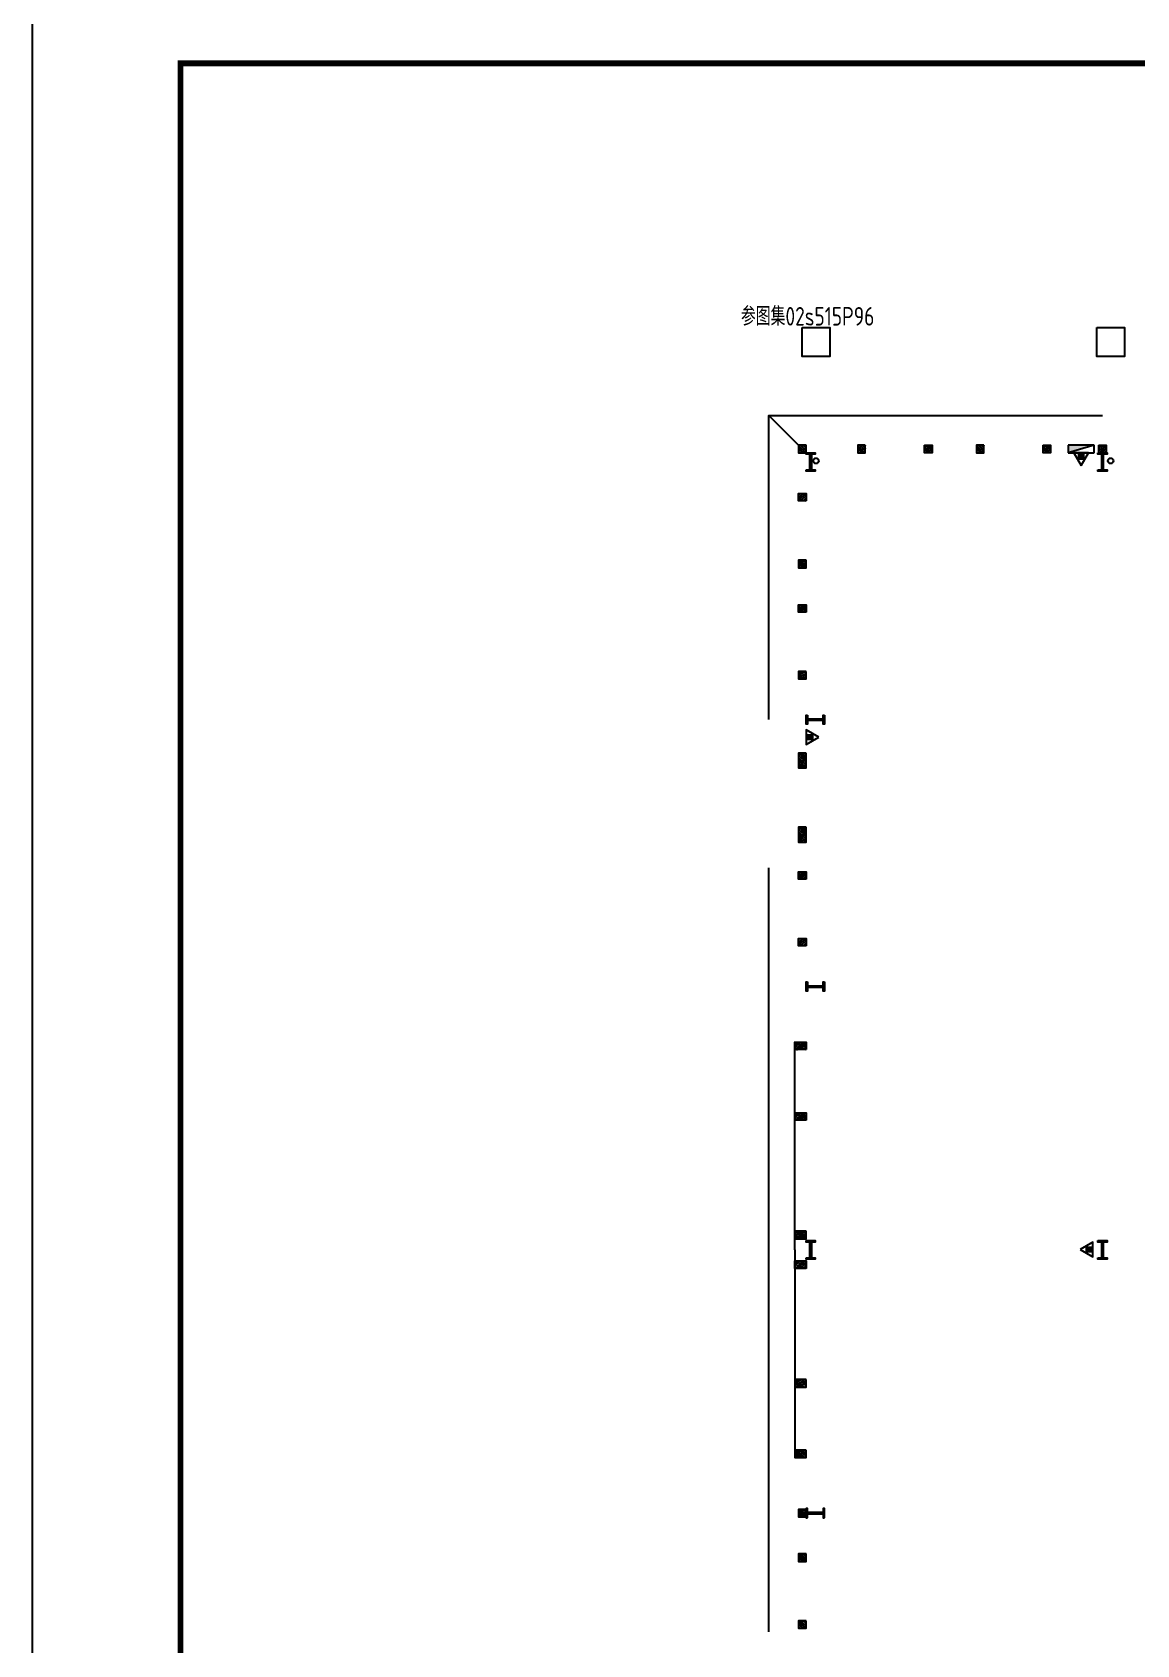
# Model space of a CAD drawing. Extents: x 1169373 to 1354985, y 649019 to 904199.
# Drawn here: x 1236105 to 1265902, y 739169 to 782659 of the extents above; entities that cross this region are included whole.
import ezdxf

# ---------------------------------------------------------------- set-up
doc = ezdxf.new("R2010")
doc.units = 0
doc.header["$LTSCALE"] = 1000
doc.header["$MEASUREMENT"] = 0
for name, color, linetype in [('EQUIP_消火栓', 7, 'Continuous'), ('EQUIP_消防', 7, 'Continuous'), ('GZ', 30, 'Continuous'), ('PUB_TITLE', 4, 'Continuous'), ('VPIPE-消防', 1, 'TG_XH'), ('刚柱', 2, 'Continuous'), ('卫浴', 7, 'Continuous'), ('散水', 32, 'Continuous')]:
    doc.layers.add(name, color=color, linetype=linetype)
doc.styles.add('_HZTXT', font='tssdeng.shx', dxfattribs={"width": 0.7, "bigfont": 'HZTXT.shx'})
doc.styles.add('TG_LINETYPE', font='SIMPLEX', dxfattribs={"width": 0.8, "height": 3, "bigfont": 'HZTXT'})
doc.linetypes.add('TG_XH', pattern='A,2,-0.6,["XH",TG_LINETYPE,S=0.1,R=0,X=-0.52,Y=-0.15],0', length=2.6)

# ---------------------------------------------------------------- blocks, each defined once
blk = doc.blocks.new('sdhfxdhnfdhx')
h = blk.add_hatch(color=256)
h.paths.add_polyline_path([(3050366, 936899), (3050616, 936899), (3050616, 936859), (3050366, 936859)])
h.paths.add_polyline_path([(3050511, 937319), (3050511, 936899), (3050471, 936899), (3050471, 937319)])
h.paths.add_polyline_path([(3050366, 937359), (3050616, 937359), (3050616, 937319), (3050366, 937319)])
for points in [[(3050366, 937359), (3050616, 937359), (3050616, 937319), (3050366, 937319)], [(3050511, 937319), (3050511, 936899), (3050471, 936899), (3050471, 937319)], [(3050366, 936899), (3050616, 936899), (3050616, 936859), (3050366, 936859)]]:
    blk.add_lwpolyline(points, close=True)
blk = doc.blocks.new('$ATTACHMENT$00000214')
h = blk.add_hatch()
h.set_pattern_fill('ANSI31', color=256, scale=200, style=0)
h.set_pattern_definition([(45, (-38543.802, -6842.639), (-17.67767, 17.67767), [])])
h.paths.add_polyline_path([(-65, 2), (65, 2), (65, -128), (-65, -128)])
for points in [[(0, 172), (-198, -172), (198, -172)], [(-65, 2), (65, 2), (65, -128), (-65, -128)]]:
    blk.add_lwpolyline(points, close=True)
blk = doc.blocks.new('$TwtSys$00000434')
for p, q in [((-0.5, 0.5), (-0.5, -0.5)), ((-0.5, -0.5), (0.5, 0.5)), ((0.5, 0.5), (-0.5, 0.5)), ((0.5, -0.5), (0.5, 0.5)), ((-0.5, -0.5), (0.5, -0.5))]:
    blk.add_line(p, q)
blk.add_solid([(0.5, -0.5), (0.5, 0.5), (-0.5, -0.5)])
blk = doc.blocks.new('xhs')
at = {"layer": 'EQUIP_消火栓', "xscale": 700.0000000000026, "yscale": 200, "zscale": 700, "rotation": 359.9999949910357}
blk.add_blockref('$TwtSys$00000434', (4416311, -1410339), dxfattribs=at)
at = {"layer": 'EQUIP_消防'}
blk.add_blockref('$ATTACHMENT$00000214', (4416311, -1410067), dxfattribs=at)

msp = doc.modelspace()

# ---------------------------------------------------------------- hatches: boundary and pattern name
at = {"layer": 'GZ'}
h = msp.add_hatch(dxfattribs=at)
h.set_pattern_fill('钢筋混凝土', color=253, scale=20, style=0)
h.set_pattern_definition([(135, (1310363.753, 695713.577), (35.35534, 35.35534), []), (130, (1310363.75, 695713.58), (-143.45204, -12.55043), [15, -165]), (185, (1310363.75, 695713.58), (27.75027, 150.43843), [12, -132]), (79.5486, (1310351.8, 695712.53), (-115.70188, 137.8879), [12.74804, -140.22842]), (133.8158, (1310363.75, 695753.58), (-213.4482, -33.1038), [22.5, -247.5]), (83.3644, (1310345.97, 695750.82), (-186.93254, 194.82357), [19.12206, -210.3426]), (188.8158, (1310363.75, 695753.58), (-186.9324, 194.8237), [18, -198]), (159, (1310343.75, 695743.58), (-119.38141, -80.52378), [15, -165]), (214, (1310343.75, 695743.58), (-48.66307, 145.03), [12, -132]), (108.5486, (1310333.8, 695736.87), (-168.04453, 64.5061), [12.74804, -140.22842]), (142.5, (1310363.753, 695713.577), (-2.43197, 66.57877), [0, -130.4, 0, -134, 0, -132.5]), (172.5, (1310363.75, 695713.58), (-52.61391, 78.88234), [0, -76.4, 0, -127.4, 0, -50.5]), (212.5, (1310408.353, 695713.58), (-106.764487, -4.510974), [0, -50, 0, -156, 0, -207]), (222.5, (1310428.35, 695713.58), (-116.63723, 20.021), [0, -65, 0, -103.6, 0, -147])])
h.paths.add_polyline_path([(1256979, 771519), (1256779, 771519), (1256779, 771319), (1256979, 771319)])
h = msp.add_hatch(dxfattribs=at)
h.set_pattern_fill('钢筋混凝土', color=253, scale=20, style=0)
h.set_pattern_definition([(135, (1311963.505, 695713.577), (35.35534, 35.35534), []), (130, (1311963.5, 695713.58), (-143.45204, -12.55043), [15, -165]), (185, (1311963.5, 695713.58), (27.75027, 150.43843), [12, -132]), (79.5486, (1311951.55, 695712.53), (-115.70188, 137.8879), [12.74804, -140.22842]), (133.8158, (1311963.5, 695753.58), (-213.4482, -33.1038), [22.5, -247.5]), (83.3644, (1311945.72, 695750.82), (-186.93254, 194.82357), [19.12206, -210.3426]), (188.8158, (1311963.5, 695753.58), (-186.9324, 194.8237), [18, -198]), (159, (1311943.5, 695743.58), (-119.38141, -80.52378), [15, -165]), (214, (1311943.5, 695743.58), (-48.66307, 145.03), [12, -132]), (108.5486, (1311933.56, 695736.87), (-168.04453, 64.5061), [12.74804, -140.22842]), (142.5, (1311963.505, 695713.577), (-2.43197, 66.57877), [0, -130.4, 0, -134, 0, -132.5]), (172.5, (1311963.505, 695713.58), (-52.61391, 78.88234), [0, -76.4, 0, -127.4, 0, -50.5]), (212.5, (1312008.105, 695713.58), (-106.764487, -4.510974), [0, -50, 0, -156, 0, -207]), (222.5, (1312028.11, 695713.58), (-116.63723, 20.021), [0, -65, 0, -103.6, 0, -147])])
h.paths.add_polyline_path([(1258579, 771519), (1258379, 771519), (1258379, 771319), (1258579, 771319)])
h = msp.add_hatch(dxfattribs=at)
h.set_pattern_fill('钢筋混凝土', color=253, scale=20, style=0)
h.set_pattern_definition([(45, (1206794.22, 695713.577), (-35.35534, 35.35534), []), (50, (1206794.22, 695713.58), (143.45204, -12.55043), [15, -165]), (355, (1206794.22, 695713.58), (-27.75027, 150.43843), [12, -132]), (100.4514, (1206806.18, 695712.53), (115.70188, 137.8879), [12.74804, -140.22842]), (46.1842, (1206794.22, 695753.58), (213.4482, -33.1038), [22.5, -247.5]), (96.6356, (1206812, 695750.82), (186.93254, 194.82357), [19.12206, -210.3426]), (351.1842, (1206794.22, 695753.58), (186.9324, 194.8237), [18, -198]), (21, (1206814.22, 695743.58), (119.38141, -80.52378), [15, -165]), (326, (1206814.22, 695743.58), (48.66307, 145.03), [12, -132]), (71.4514, (1206824.17, 695736.87), (168.04453, 64.5061), [12.74804, -140.22842]), (37.5, (1206794.22, 695713.577), (2.43197, 66.57877), [0, -130.4, 0, -134, 0, -132.5]), (7.5, (1206794.22, 695713.58), (52.61391, 78.88234), [0, -76.4, 0, -127.4, 0, -50.5]), (327.5, (1206749.62, 695713.58), (106.764487, -4.510974), [0, -50, 0, -156, 0, -207]), (317.5, (1206729.62, 695713.58), (116.63723, 20.021), [0, -65, 0, -103.6, 0, -147])])
h.paths.add_polyline_path([(1260179, 771519), (1260379, 771519), (1260379, 771319), (1260179, 771319)])
h = msp.add_hatch(dxfattribs=at)
h.set_pattern_fill('钢筋混凝土', color=253, scale=20, style=0)
h.set_pattern_definition([(135, (1315163.81, 695713.577), (35.35534, 35.35534), []), (130, (1315163.81, 695713.58), (-143.45204, -12.55043), [15, -165]), (185, (1315163.81, 695713.58), (27.75027, 150.43843), [12, -132]), (79.5486, (1315151.86, 695712.53), (-115.70188, 137.8879), [12.74804, -140.22842]), (133.8158, (1315163.81, 695753.58), (-213.4482, -33.1038), [22.5, -247.5]), (83.3644, (1315146.02, 695750.82), (-186.93254, 194.82357), [19.12206, -210.3426]), (188.8158, (1315163.81, 695753.58), (-186.9324, 194.8237), [18, -198]), (159, (1315143.81, 695743.58), (-119.38141, -80.52378), [15, -165]), (214, (1315143.81, 695743.58), (-48.66307, 145.03), [12, -132]), (108.5486, (1315133.86, 695736.87), (-168.04453, 64.5061), [12.74804, -140.22842]), (142.5, (1315163.81, 695713.577), (-2.43197, 66.57877), [0, -130.4, 0, -134, 0, -132.5]), (172.5, (1315163.81, 695713.58), (-52.61391, 78.88234), [0, -76.4, 0, -127.4, 0, -50.5]), (212.5, (1315208.41, 695713.58), (-106.764487, -4.510974), [0, -50, 0, -156, 0, -207]), (222.5, (1315228.41, 695713.58), (-116.63723, 20.021), [0, -65, 0, -103.6, 0, -147])])
h.paths.add_polyline_path([(1261779, 771519), (1261579, 771519), (1261579, 771319), (1261779, 771319)])
h = msp.add_hatch(dxfattribs=at)
h.set_pattern_fill('钢筋混凝土', color=253, scale=20, style=0)
h.set_pattern_definition([(45, (1209994.526, 695713.577), (-35.35534, 35.35534), []), (50, (1209994.53, 695713.58), (143.45204, -12.55043), [15, -165]), (355, (1209994.53, 695713.58), (-27.75027, 150.43843), [12, -132]), (100.4514, (1210006.48, 695712.53), (115.70188, 137.8879), [12.74804, -140.22842]), (46.1842, (1209994.53, 695753.58), (213.4482, -33.1038), [22.5, -247.5]), (96.6356, (1210012.31, 695750.82), (186.93254, 194.82357), [19.12206, -210.3426]), (351.1842, (1209994.53, 695753.58), (186.9324, 194.8237), [18, -198]), (21, (1210014.53, 695743.58), (119.38141, -80.52378), [15, -165]), (326, (1210014.53, 695743.58), (48.66307, 145.03), [12, -132]), (71.4514, (1210024.47, 695736.87), (168.04453, 64.5061), [12.74804, -140.22842]), (37.5, (1209994.526, 695713.577), (2.43197, 66.57877), [0, -130.4, 0, -134, 0, -132.5]), (7.5, (1209994.526, 695713.58), (52.61391, 78.88234), [0, -76.4, 0, -127.4, 0, -50.5]), (327.5, (1209949.926, 695713.58), (106.764487, -4.510974), [0, -50, 0, -156, 0, -207]), (317.5, (1209929.93, 695713.58), (116.63723, 20.021), [0, -65, 0, -103.6, 0, -147])])
h.paths.add_polyline_path([(1263379, 771519), (1263579, 771519), (1263579, 771319), (1263379, 771319)])
h = msp.add_hatch(dxfattribs=at)
h.set_pattern_fill('钢筋混凝土', color=253, scale=20, style=0)
h.set_pattern_definition([(45, (1211494.47, 695713.577), (-35.35534, 35.35534), []), (50, (1211494.47, 695713.58), (143.45204, -12.55043), [15, -165]), (355, (1211494.47, 695713.58), (-27.75027, 150.43843), [12, -132]), (100.4514, (1211506.42, 695712.53), (115.70188, 137.8879), [12.74804, -140.22842]), (46.1842, (1211494.47, 695753.58), (213.4482, -33.1038), [22.5, -247.5]), (96.6356, (1211512.26, 695750.82), (186.93254, 194.82357), [19.12206, -210.3426]), (351.1842, (1211494.47, 695753.58), (186.9324, 194.8237), [18, -198]), (21, (1211514.47, 695743.58), (119.38141, -80.52378), [15, -165]), (326, (1211514.47, 695743.58), (48.66307, 145.03), [12, -132]), (71.4514, (1211524.42, 695736.87), (168.04453, 64.5061), [12.74804, -140.22842]), (37.5, (1211494.47, 695713.577), (2.43197, 66.57877), [0, -130.4, 0, -134, 0, -132.5]), (7.5, (1211494.47, 695713.58), (52.61391, 78.88234), [0, -76.4, 0, -127.4, 0, -50.5]), (327.5, (1211449.87, 695713.58), (106.764487, -4.510974), [0, -50, 0, -156, 0, -207]), (317.5, (1211429.87, 695713.58), (116.63723, 20.021), [0, -65, 0, -103.6, 0, -147])])
h.paths.add_polyline_path([(1264879, 771519), (1265079, 771519), (1265079, 771319), (1264879, 771319)])
h = msp.add_hatch(dxfattribs=at)
h.set_pattern_fill('钢筋混凝土', color=253, scale=20, style=0)
h.set_pattern_definition([(225, (1310363.753, 845823.623), (35.35534, -35.35534), []), (230, (1310363.75, 845823.62), (-143.45204, 12.55043), [15, -165]), (175, (1310363.75, 845823.62), (27.75027, -150.43843), [12, -132]), (280.4514, (1310351.8, 845824.67), (-115.70188, -137.8879), [12.74804, -140.22842]), (226.1842, (1310363.75, 845783.62), (-213.4482, 33.1038), [22.5, -247.5]), (276.6356, (1310345.97, 845786.38), (-186.93254, -194.82357), [19.12206, -210.3426]), (171.1842, (1310363.75, 845783.62), (-186.9324, -194.8237), [18, -198]), (201, (1310343.75, 845793.62), (-119.38141, 80.52378), [15, -165]), (146, (1310343.75, 845793.62), (-48.66307, -145.03), [12, -132]), (251.4514, (1310333.8, 845800.33), (-168.04453, -64.5061), [12.74804, -140.22842]), (217.5, (1310363.753, 845823.623), (-2.43197, -66.57877), [0, -130.4, 0, -134, 0, -132.5]), (187.5, (1310363.75, 845823.62), (-52.61391, -78.88234), [0, -76.4, 0, -127.4, 0, -50.5]), (147.5, (1310408.353, 845823.623), (-106.764487, 4.510974), [0, -50, 0, -156, 0, -207]), (137.5, (1310428.35, 845823.62), (-116.63723, -20.021), [0, -65, 0, -103.6, 0, -147])])
h.paths.add_polyline_path([(1256979, 770018), (1256779, 770018), (1256779, 770218), (1256979, 770218)])
h = msp.add_hatch(dxfattribs=at)
h.set_pattern_fill('钢筋混凝土', color=253, scale=20, style=0)
h.set_pattern_definition([(135, (1310363.753, 692613.295), (35.35534, 35.35534), []), (130, (1310363.75, 692613.3), (-143.45204, -12.55043), [15, -165]), (185, (1310363.75, 692613.3), (27.75027, 150.43843), [12, -132]), (79.5486, (1310351.8, 692612.25), (-115.70188, 137.8879), [12.74804, -140.22842]), (133.8158, (1310363.75, 692653.3), (-213.4482, -33.1038), [22.5, -247.5]), (83.3644, (1310345.97, 692650.54), (-186.93254, 194.82357), [19.12206, -210.3426]), (188.8158, (1310363.75, 692653.3), (-186.9324, 194.8237), [18, -198]), (159, (1310343.75, 692643.3), (-119.38141, -80.52378), [15, -165]), (214, (1310343.75, 692643.3), (-48.66307, 145.03), [12, -132]), (108.5486, (1310333.8, 692636.58), (-168.04453, 64.5061), [12.74804, -140.22842]), (142.5, (1310363.753, 692613.295), (-2.43197, 66.57877), [0, -130.4, 0, -134, 0, -132.5]), (172.5, (1310363.75, 692613.295), (-52.61391, 78.88234), [0, -76.4, 0, -127.4, 0, -50.5]), (212.5, (1310408.353, 692613.295), (-106.764487, -4.510974), [0, -50, 0, -156, 0, -207]), (222.5, (1310428.35, 692613.29), (-116.63723, 20.021), [0, -65, 0, -103.6, 0, -147])])
h.paths.add_polyline_path([(1256979, 768418), (1256779, 768418), (1256779, 768218), (1256979, 768218)])
h = msp.add_hatch(dxfattribs=at)
h.set_pattern_fill('钢筋混凝土', color=253, scale=20, style=0)
h.set_pattern_definition([(225, (1310363.753, 842824.11), (35.35534, -35.35534), []), (230, (1310363.75, 842824.11), (-143.45204, 12.55043), [15, -165]), (175, (1310363.75, 842824.11), (27.75027, -150.43843), [12, -132]), (280.4514, (1310351.8, 842825.15), (-115.70188, -137.8879), [12.74804, -140.22842]), (226.1842, (1310363.75, 842784.1), (-213.4482, 33.1038), [22.5, -247.5]), (276.6356, (1310345.97, 842786.87), (-186.93254, -194.82357), [19.12206, -210.3426]), (171.1842, (1310363.75, 842784.1), (-186.9324, -194.8237), [18, -198]), (201, (1310343.75, 842794.11), (-119.38141, 80.52378), [15, -165]), (146, (1310343.75, 842794.11), (-48.66307, -145.03), [12, -132]), (251.4514, (1310333.8, 842800.82), (-168.04453, -64.5061), [12.74804, -140.22842]), (217.5, (1310363.753, 842824.11), (-2.43197, -66.57877), [0, -130.4, 0, -134, 0, -132.5]), (187.5, (1310363.75, 842824.11), (-52.61391, -78.88234), [0, -76.4, 0, -127.4, 0, -50.5]), (147.5, (1310408.353, 842824.11), (-106.764487, 4.510974), [0, -50, 0, -156, 0, -207]), (137.5, (1310428.35, 842824.11), (-116.63723, -20.021), [0, -65, 0, -103.6, 0, -147])])
h.paths.add_polyline_path([(1256979, 767019), (1256779, 767019), (1256779, 767219), (1256979, 767219)])
h = msp.add_hatch(dxfattribs=at)
h.set_pattern_fill('钢筋混凝土', color=253, scale=20, style=0)
h.set_pattern_definition([(135, (1310363.753, 689613.78), (35.35534, 35.35534), []), (130, (1310363.75, 689613.78), (-143.45204, -12.55043), [15, -165]), (185, (1310363.75, 689613.78), (27.75027, 150.43843), [12, -132]), (79.5486, (1310351.8, 689612.73), (-115.70188, 137.8879), [12.74804, -140.22842]), (133.8158, (1310363.75, 689653.78), (-213.4482, -33.1038), [22.5, -247.5]), (83.3644, (1310345.97, 689651.02), (-186.93254, 194.82357), [19.12206, -210.3426]), (188.8158, (1310363.75, 689653.78), (-186.9324, 194.8237), [18, -198]), (159, (1310343.75, 689643.78), (-119.38141, -80.52378), [15, -165]), (214, (1310343.75, 689643.78), (-48.66307, 145.03), [12, -132]), (108.5486, (1310333.8, 689637.07), (-168.04453, 64.5061), [12.74804, -140.22842]), (142.5, (1310363.753, 689613.78), (-2.43197, 66.57877), [0, -130.4, 0, -134, 0, -132.5]), (172.5, (1310363.75, 689613.78), (-52.61391, 78.88234), [0, -76.4, 0, -127.4, 0, -50.5]), (212.5, (1310408.353, 689613.78), (-106.764487, -4.510974), [0, -50, 0, -156, 0, -207]), (222.5, (1310428.35, 689613.78), (-116.63723, 20.021), [0, -65, 0, -103.6, 0, -147])])
h.paths.add_polyline_path([(1256979, 765419), (1256779, 765419), (1256779, 765219), (1256979, 765219)])
h = msp.add_hatch(dxfattribs=at)
h.set_pattern_fill('钢筋混凝土', color=253, scale=20, style=0)
h.set_pattern_definition([(135, (1310363.753, 687163.577), (35.35534, 35.35534), []), (130, (1310363.75, 687163.58), (-143.45204, -12.55043), [15, -165]), (185, (1310363.75, 687163.58), (27.75027, 150.43843), [12, -132]), (79.5486, (1310351.8, 687162.53), (-115.70188, 137.8879), [12.74804, -140.22842]), (133.8158, (1310363.75, 687203.58), (-213.4482, -33.1038), [22.5, -247.5]), (83.3644, (1310345.97, 687200.82), (-186.93254, 194.82357), [19.12206, -210.3426]), (188.8158, (1310363.75, 687203.58), (-186.9324, 194.8237), [18, -198]), (159, (1310343.75, 687193.58), (-119.38141, -80.52378), [15, -165]), (214, (1310343.75, 687193.58), (-48.66307, 145.03), [12, -132]), (108.5486, (1310333.8, 687186.87), (-168.04453, 64.5061), [12.74804, -140.22842]), (142.5, (1310363.753, 687163.577), (-2.43197, 66.57877), [0, -130.4, 0, -134, 0, -132.5]), (172.5, (1310363.75, 687163.58), (-52.61391, 78.88234), [0, -76.4, 0, -127.4, 0, -50.5]), (212.5, (1310408.353, 687163.58), (-106.764487, -4.510974), [0, -50, 0, -156, 0, -207]), (222.5, (1310428.35, 687163.58), (-116.63723, 20.021), [0, -65, 0, -103.6, 0, -147])])
h.paths.add_polyline_path([(1256979, 763219), (1256779, 763219), (1256779, 762819), (1256979, 762819)])
h = msp.add_hatch(dxfattribs=at)
h.set_pattern_fill('钢筋混凝土', color=253, scale=20, style=0)
h.set_pattern_definition([(135, (1310363.753, 685163.577), (35.35534, 35.35534), []), (130, (1310363.75, 685163.58), (-143.45204, -12.55043), [15, -165]), (185, (1310363.75, 685163.58), (27.75027, 150.43843), [12, -132]), (79.5486, (1310351.8, 685162.53), (-115.70188, 137.8879), [12.74804, -140.22842]), (133.8158, (1310363.75, 685203.58), (-213.4482, -33.1038), [22.5, -247.5]), (83.3644, (1310345.97, 685200.82), (-186.93254, 194.82357), [19.12206, -210.3426]), (188.8158, (1310363.75, 685203.58), (-186.9324, 194.8237), [18, -198]), (159, (1310343.75, 685193.58), (-119.38141, -80.52378), [15, -165]), (214, (1310343.75, 685193.58), (-48.66307, 145.03), [12, -132]), (108.5486, (1310333.8, 685186.87), (-168.04453, 64.5061), [12.74804, -140.22842]), (142.5, (1310363.753, 685163.577), (-2.43197, 66.57877), [0, -130.4, 0, -134, 0, -132.5]), (172.5, (1310363.75, 685163.58), (-52.61391, 78.88234), [0, -76.4, 0, -127.4, 0, -50.5]), (212.5, (1310408.353, 685163.58), (-106.764487, -4.510974), [0, -50, 0, -156, 0, -207]), (222.5, (1310428.35, 685163.58), (-116.63723, 20.021), [0, -65, 0, -103.6, 0, -147])])
h.paths.add_polyline_path([(1256979, 761219), (1256779, 761219), (1256779, 760819), (1256979, 760819)])
h = msp.add_hatch(dxfattribs=at)
h.set_pattern_fill('钢筋混凝土', color=253, scale=20, style=0)
h.set_pattern_definition([(225, (1310363.753, 835624.19), (35.35534, -35.35534), []), (230, (1310363.75, 835624.19), (-143.45204, 12.55043), [15, -165]), (175, (1310363.75, 835624.19), (27.75027, -150.43843), [12, -132]), (280.4514, (1310351.8, 835625.23), (-115.70188, -137.8879), [12.74804, -140.22842]), (226.1842, (1310363.75, 835584.19), (-213.4482, 33.1038), [22.5, -247.5]), (276.6356, (1310345.97, 835586.95), (-186.93254, -194.82357), [19.12206, -210.3426]), (171.1842, (1310363.75, 835584.19), (-186.9324, -194.8237), [18, -198]), (201, (1310343.75, 835594.19), (-119.38141, 80.52378), [15, -165]), (146, (1310343.75, 835594.19), (-48.66307, -145.03), [12, -132]), (251.4514, (1310333.8, 835600.9), (-168.04453, -64.5061), [12.74804, -140.22842]), (217.5, (1310363.753, 835624.19), (-2.43197, -66.57877), [0, -130.4, 0, -134, 0, -132.5]), (187.5, (1310363.75, 835624.19), (-52.61391, -78.88234), [0, -76.4, 0, -127.4, 0, -50.5]), (147.5, (1310408.353, 835624.19), (-106.764487, 4.510974), [0, -50, 0, -156, 0, -207]), (137.5, (1310428.35, 835624.19), (-116.63723, -20.021), [0, -65, 0, -103.6, 0, -147])])
h.paths.add_polyline_path([(1256979, 759819), (1256779, 759819), (1256779, 760019), (1256979, 760019)])
h = msp.add_hatch(dxfattribs=at)
h.set_pattern_fill('钢筋混凝土', color=253, scale=20, style=0)
h.set_pattern_definition([(225, (1310363.753, 833824.19), (35.35534, -35.35534), []), (230, (1310363.75, 833824.19), (-143.45204, 12.55043), [15, -165]), (175, (1310363.75, 833824.19), (27.75027, -150.43843), [12, -132]), (280.4514, (1310351.8, 833825.23), (-115.70188, -137.8879), [12.74804, -140.22842]), (226.1842, (1310363.75, 833784.19), (-213.4482, 33.1038), [22.5, -247.5]), (276.6356, (1310345.97, 833786.95), (-186.93254, -194.82357), [19.12206, -210.3426]), (171.1842, (1310363.75, 833784.19), (-186.9324, -194.8237), [18, -198]), (201, (1310343.75, 833794.19), (-119.38141, 80.52378), [15, -165]), (146, (1310343.75, 833794.19), (-48.66307, -145.03), [12, -132]), (251.4514, (1310333.8, 833800.9), (-168.04453, -64.5061), [12.74804, -140.22842]), (217.5, (1310363.753, 833824.19), (-2.43197, -66.57877), [0, -130.4, 0, -134, 0, -132.5]), (187.5, (1310363.75, 833824.19), (-52.61391, -78.88234), [0, -76.4, 0, -127.4, 0, -50.5]), (147.5, (1310408.353, 833824.19), (-106.764487, 4.510974), [0, -50, 0, -156, 0, -207]), (137.5, (1310428.35, 833824.19), (-116.63723, -20.021), [0, -65, 0, -103.6, 0, -147])])
h.paths.add_polyline_path([(1256979, 758019), (1256779, 758019), (1256779, 758219), (1256979, 758219)])
h = msp.add_hatch(dxfattribs=at)
h.set_pattern_fill('钢筋混凝土', color=253, scale=20, style=0)
h.set_pattern_definition([(225, (1310363.753, 831023.906), (35.35534, -35.35534), []), (230, (1310363.75, 831023.9), (-143.45204, 12.55043), [15, -165]), (175, (1310363.75, 831023.9), (27.75027, -150.43843), [12, -132]), (280.4514, (1310351.8, 831024.95), (-115.70188, -137.8879), [12.74804, -140.22842]), (226.1842, (1310363.75, 830983.9), (-213.4482, 33.1038), [22.5, -247.5]), (276.6356, (1310345.97, 830986.66), (-186.93254, -194.82357), [19.12206, -210.3426]), (171.1842, (1310363.75, 830983.9), (-186.9324, -194.8237), [18, -198]), (201, (1310343.75, 830993.9), (-119.38141, 80.52378), [15, -165]), (146, (1310343.75, 830993.9), (-48.66307, -145.03), [12, -132]), (251.4514, (1310333.8, 831000.62), (-168.04453, -64.5061), [12.74804, -140.22842]), (217.5, (1310363.753, 831023.906), (-2.43197, -66.57877), [0, -130.4, 0, -134, 0, -132.5]), (187.5, (1310363.75, 831023.906), (-52.61391, -78.88234), [0, -76.4, 0, -127.4, 0, -50.5]), (147.5, (1310408.353, 831023.906), (-106.764487, 4.510974), [0, -50, 0, -156, 0, -207]), (137.5, (1310428.35, 831023.91), (-116.63723, -20.021), [0, -65, 0, -103.6, 0, -147])])
h.paths.add_polyline_path([(1256979, 755219), (1256679, 755219), (1256679, 755419), (1256979, 755419)])
h = msp.add_hatch(dxfattribs=at)
h.set_pattern_fill('钢筋混凝土', color=253, scale=20, style=0)
h.set_pattern_definition([(225, (1310363.753, 829123.906), (35.35534, -35.35534), []), (230, (1310363.75, 829123.9), (-143.45204, 12.55043), [15, -165]), (175, (1310363.75, 829123.9), (27.75027, -150.43843), [12, -132]), (280.4514, (1310351.8, 829124.95), (-115.70188, -137.8879), [12.74804, -140.22842]), (226.1842, (1310363.75, 829083.9), (-213.4482, 33.1038), [22.5, -247.5]), (276.6356, (1310345.97, 829086.66), (-186.93254, -194.82357), [19.12206, -210.3426]), (171.1842, (1310363.75, 829083.9), (-186.9324, -194.8237), [18, -198]), (201, (1310343.75, 829093.9), (-119.38141, 80.52378), [15, -165]), (146, (1310343.75, 829093.9), (-48.66307, -145.03), [12, -132]), (251.4514, (1310333.8, 829100.62), (-168.04453, -64.5061), [12.74804, -140.22842]), (217.5, (1310363.753, 829123.906), (-2.43197, -66.57877), [0, -130.4, 0, -134, 0, -132.5]), (187.5, (1310363.75, 829123.906), (-52.61391, -78.88234), [0, -76.4, 0, -127.4, 0, -50.5]), (147.5, (1310408.353, 829123.906), (-106.764487, 4.510974), [0, -50, 0, -156, 0, -207]), (137.5, (1310428.35, 829123.91), (-116.63723, -20.021), [0, -65, 0, -103.6, 0, -147])])
h.paths.add_polyline_path([(1256979, 753319), (1256679, 753319), (1256679, 753519), (1256979, 753519)])
h = msp.add_hatch(dxfattribs=at)
h.set_pattern_fill('钢筋混凝土', color=253, scale=20, style=0)
h.set_pattern_definition([(135, (1310363.753, 674513.577), (35.35534, 35.35534), []), (130, (1310363.75, 674513.58), (-143.45204, -12.55043), [15, -165]), (185, (1310363.75, 674513.58), (27.75027, 150.43843), [12, -132]), (79.5486, (1310351.8, 674512.53), (-115.70188, 137.8879), [12.74804, -140.22842]), (133.8158, (1310363.75, 674553.58), (-213.4482, -33.1038), [22.5, -247.5]), (83.3644, (1310345.97, 674550.82), (-186.93254, 194.82357), [19.12206, -210.3426]), (188.8158, (1310363.75, 674553.58), (-186.9324, 194.8237), [18, -198]), (159, (1310343.75, 674543.58), (-119.38141, -80.52378), [15, -165]), (214, (1310343.75, 674543.58), (-48.66307, 145.03), [12, -132]), (108.5486, (1310333.8, 674536.87), (-168.04453, 64.5061), [12.74804, -140.22842]), (142.5, (1310363.753, 674513.577), (-2.43197, 66.57877), [0, -130.4, 0, -134, 0, -132.5]), (172.5, (1310363.75, 674513.58), (-52.61391, 78.88234), [0, -76.4, 0, -127.4, 0, -50.5]), (212.5, (1310408.353, 674513.58), (-106.764487, -4.510974), [0, -50, 0, -156, 0, -207]), (222.5, (1310428.35, 674513.58), (-116.63723, 20.021), [0, -65, 0, -103.6, 0, -147])])
h.paths.add_polyline_path([(1256979, 750319), (1256679, 750319), (1256679, 750119), (1256979, 750119)])
h = msp.add_hatch(dxfattribs=at)
h.set_pattern_fill('钢筋混凝土', color=253, scale=20, style=0)
h.set_pattern_definition([(225, (1310363.753, 825123.906), (35.35534, -35.35534), []), (230, (1310363.75, 825123.9), (-143.45204, 12.55043), [15, -165]), (175, (1310363.75, 825123.9), (27.75027, -150.43843), [12, -132]), (280.4514, (1310351.8, 825124.95), (-115.70188, -137.8879), [12.74804, -140.22842]), (226.1842, (1310363.75, 825083.9), (-213.4482, 33.1038), [22.5, -247.5]), (276.6356, (1310345.97, 825086.66), (-186.93254, -194.82357), [19.12206, -210.3426]), (171.1842, (1310363.75, 825083.9), (-186.9324, -194.8237), [18, -198]), (201, (1310343.75, 825093.9), (-119.38141, 80.52378), [15, -165]), (146, (1310343.75, 825093.9), (-48.66307, -145.03), [12, -132]), (251.4514, (1310333.8, 825100.62), (-168.04453, -64.5061), [12.74804, -140.22842]), (217.5, (1310363.753, 825123.906), (-2.43197, -66.57877), [0, -130.4, 0, -134, 0, -132.5]), (187.5, (1310363.75, 825123.906), (-52.61391, -78.88234), [0, -76.4, 0, -127.4, 0, -50.5]), (147.5, (1310408.353, 825123.906), (-106.764487, 4.510974), [0, -50, 0, -156, 0, -207]), (137.5, (1310428.35, 825123.91), (-116.63723, -20.021), [0, -65, 0, -103.6, 0, -147])])
h.paths.add_polyline_path([(1256979, 749319), (1256679, 749319), (1256679, 749519), (1256979, 749519)])
h = msp.add_hatch(dxfattribs=at)
h.set_pattern_fill('钢筋混凝土', color=253, scale=20, style=0)
h.set_pattern_definition([(135, (1310263.753, 670513.577), (35.35534, 35.35534), []), (130, (1310263.75, 670513.58), (-143.45204, -12.55043), [15, -165]), (185, (1310263.75, 670513.58), (27.75027, 150.43843), [12, -132]), (79.5486, (1310251.8, 670512.53), (-115.70188, 137.8879), [12.74804, -140.22842]), (133.8158, (1310263.75, 670553.58), (-213.4482, -33.1038), [22.5, -247.5]), (83.3644, (1310245.97, 670550.82), (-186.93254, 194.82357), [19.12206, -210.3426]), (188.8158, (1310263.75, 670553.58), (-186.9324, 194.8237), [18, -198]), (159, (1310243.75, 670543.58), (-119.38141, -80.52378), [15, -165]), (214, (1310243.75, 670543.58), (-48.66307, 145.03), [12, -132]), (108.5486, (1310233.8, 670536.87), (-168.04453, 64.5061), [12.74804, -140.22842]), (142.5, (1310263.753, 670513.577), (-2.43197, 66.57877), [0, -130.4, 0, -134, 0, -132.5]), (172.5, (1310263.75, 670513.58), (-52.61391, 78.88234), [0, -76.4, 0, -127.4, 0, -50.5]), (212.5, (1310308.353, 670513.58), (-106.764487, -4.510974), [0, -50, 0, -156, 0, -207]), (222.5, (1310328.35, 670513.58), (-116.63723, 20.021), [0, -65, 0, -103.6, 0, -147])])
h.paths.add_polyline_path([(1256979, 746319), (1256679, 746319), (1256679, 746119), (1256979, 746119)])
h = msp.add_hatch(dxfattribs=at)
h.set_pattern_fill('钢筋混凝土', color=253, scale=20, style=0)
h.set_pattern_definition([(135, (1310263.753, 668613.577), (35.35534, 35.35534), []), (130, (1310263.75, 668613.58), (-143.45204, -12.55043), [15, -165]), (185, (1310263.75, 668613.58), (27.75027, 150.43843), [12, -132]), (79.5486, (1310251.8, 668612.53), (-115.70188, 137.8879), [12.74804, -140.22842]), (133.8158, (1310263.75, 668653.58), (-213.4482, -33.1038), [22.5, -247.5]), (83.3644, (1310245.97, 668650.82), (-186.93254, 194.82357), [19.12206, -210.3426]), (188.8158, (1310263.75, 668653.58), (-186.9324, 194.8237), [18, -198]), (159, (1310243.75, 668643.58), (-119.38141, -80.52378), [15, -165]), (214, (1310243.75, 668643.58), (-48.66307, 145.03), [12, -132]), (108.5486, (1310233.8, 668636.87), (-168.04453, 64.5061), [12.74804, -140.22842]), (142.5, (1310263.753, 668613.577), (-2.43197, 66.57877), [0, -130.4, 0, -134, 0, -132.5]), (172.5, (1310263.75, 668613.58), (-52.61391, 78.88234), [0, -76.4, 0, -127.4, 0, -50.5]), (212.5, (1310308.353, 668613.58), (-106.764487, -4.510974), [0, -50, 0, -156, 0, -207]), (222.5, (1310328.35, 668613.58), (-116.63723, 20.021), [0, -65, 0, -103.6, 0, -147])])
h.paths.add_polyline_path([(1256979, 744419), (1256679, 744419), (1256679, 744219), (1256979, 744219)])
h = msp.add_hatch(dxfattribs=at)
h.set_pattern_fill('钢筋混凝土', color=253, scale=20, style=0)
h.set_pattern_definition([(135, (1310363.753, 667013.577), (35.35534, 35.35534), []), (130, (1310363.75, 667013.58), (-143.45204, -12.55043), [15, -165]), (185, (1310363.75, 667013.58), (27.75027, 150.43843), [12, -132]), (79.5486, (1310351.8, 667012.53), (-115.70188, 137.8879), [12.74804, -140.22842]), (133.8158, (1310363.75, 667053.58), (-213.4482, -33.1038), [22.5, -247.5]), (83.3644, (1310345.97, 667050.82), (-186.93254, 194.82357), [19.12206, -210.3426]), (188.8158, (1310363.75, 667053.58), (-186.9324, 194.8237), [18, -198]), (159, (1310343.75, 667043.58), (-119.38141, -80.52378), [15, -165]), (214, (1310343.75, 667043.58), (-48.66307, 145.03), [12, -132]), (108.5486, (1310333.8, 667036.87), (-168.04453, 64.5061), [12.74804, -140.22842]), (142.5, (1310363.753, 667013.577), (-2.43197, 66.57877), [0, -130.4, 0, -134, 0, -132.5]), (172.5, (1310363.75, 667013.58), (-52.61391, 78.88234), [0, -76.4, 0, -127.4, 0, -50.5]), (212.5, (1310408.353, 667013.58), (-106.764487, -4.510974), [0, -50, 0, -156, 0, -207]), (222.5, (1310428.35, 667013.58), (-116.63723, 20.021), [0, -65, 0, -103.6, 0, -147])])
h.paths.add_polyline_path([(1256979, 742819), (1256779, 742819), (1256779, 742619), (1256979, 742619)])
h = msp.add_hatch(dxfattribs=at)
h.set_pattern_fill('钢筋混凝土', color=253, scale=20, style=0)
h.set_pattern_definition([(135, (1310363.753, 665813.295), (35.35534, 35.35534), []), (130, (1310363.75, 665813.3), (-143.45204, -12.55043), [15, -165]), (185, (1310363.75, 665813.3), (27.75027, 150.43843), [12, -132]), (79.5486, (1310351.8, 665812.25), (-115.70188, 137.8879), [12.74804, -140.22842]), (133.8158, (1310363.75, 665853.3), (-213.4482, -33.1038), [22.5, -247.5]), (83.3644, (1310345.97, 665850.54), (-186.93254, 194.82357), [19.12206, -210.3426]), (188.8158, (1310363.75, 665853.3), (-186.9324, 194.8237), [18, -198]), (159, (1310343.75, 665843.3), (-119.38141, -80.52378), [15, -165]), (214, (1310343.75, 665843.3), (-48.66307, 145.03), [12, -132]), (108.5486, (1310333.8, 665836.58), (-168.04453, 64.5061), [12.74804, -140.22842]), (142.5, (1310363.753, 665813.295), (-2.43197, 66.57877), [0, -130.4, 0, -134, 0, -132.5]), (172.5, (1310363.75, 665813.295), (-52.61391, 78.88234), [0, -76.4, 0, -127.4, 0, -50.5]), (212.5, (1310408.353, 665813.295), (-106.764487, -4.510974), [0, -50, 0, -156, 0, -207]), (222.5, (1310428.35, 665813.29), (-116.63723, 20.021), [0, -65, 0, -103.6, 0, -147])])
h.paths.add_polyline_path([(1256979, 741618), (1256779, 741618), (1256779, 741418), (1256979, 741418)])
h = msp.add_hatch(dxfattribs=at)
h.set_pattern_fill('钢筋混凝土', color=253, scale=20, style=0)
h.set_pattern_definition([(135, (1310363.753, 664013.295), (35.35534, 35.35534), []), (130, (1310363.75, 664013.3), (-143.45204, -12.55043), [15, -165]), (185, (1310363.75, 664013.3), (27.75027, 150.43843), [12, -132]), (79.5486, (1310351.8, 664012.25), (-115.70188, 137.8879), [12.74804, -140.22842]), (133.8158, (1310363.75, 664053.3), (-213.4482, -33.1038), [22.5, -247.5]), (83.3644, (1310345.97, 664050.54), (-186.93254, 194.82357), [19.12206, -210.3426]), (188.8158, (1310363.75, 664053.3), (-186.9324, 194.8237), [18, -198]), (159, (1310343.75, 664043.3), (-119.38141, -80.52378), [15, -165]), (214, (1310343.75, 664043.3), (-48.66307, 145.03), [12, -132]), (108.5486, (1310333.8, 664036.58), (-168.04453, 64.5061), [12.74804, -140.22842]), (142.5, (1310363.753, 664013.295), (-2.43197, 66.57877), [0, -130.4, 0, -134, 0, -132.5]), (172.5, (1310363.75, 664013.295), (-52.61391, 78.88234), [0, -76.4, 0, -127.4, 0, -50.5]), (212.5, (1310408.353, 664013.295), (-106.764487, -4.510974), [0, -50, 0, -156, 0, -207]), (222.5, (1310428.35, 664013.29), (-116.63723, 20.021), [0, -65, 0, -103.6, 0, -147])])
h.paths.add_polyline_path([(1256979, 739818), (1256779, 739818), (1256779, 739618), (1256979, 739618)])

# ---------------------------------------------------------------- linework, layer by layer
for points in [[(1256871, 774698), (1257624, 774698), (1257624, 773913), (1256871, 773913)], [(1264821, 774698), (1265575, 774698), (1265575, 773913), (1264821, 773913)]]:
    msp.add_lwpolyline(points, close=True)
at = {"color": 253}
for points in [[(1256679, 749819), (1256679, 755419), (1256779, 755419)], [(1256679, 749819), (1256679, 755419), (1256779, 755419)], [(1256679, 749819), (1256679, 744219), (1256779, 744219)], [(1256679, 749819), (1256679, 744219), (1256779, 744219)]]:
    msp.add_lwpolyline(points, dxfattribs=at)
at = {"layer": 'GZ', "color": 253}
for points in [[(1256979, 771519), (1256779, 771519), (1256779, 771319), (1256979, 771319)], [(1258579, 771519), (1258379, 771519), (1258379, 771319), (1258579, 771319)], [(1260179, 771519), (1260379, 771519), (1260379, 771319), (1260179, 771319)], [(1261779, 771519), (1261579, 771519), (1261579, 771319), (1261779, 771319)], [(1263379, 771519), (1263579, 771519), (1263579, 771319), (1263379, 771319)], [(1264879, 771519), (1265079, 771519), (1265079, 771319), (1264879, 771319)], [(1256979, 770018), (1256779, 770018), (1256779, 770218), (1256979, 770218)], [(1256979, 768418), (1256779, 768418), (1256779, 768218), (1256979, 768218)], [(1256979, 767019), (1256779, 767019), (1256779, 767219), (1256979, 767219)], [(1256979, 765419), (1256779, 765419), (1256779, 765219), (1256979, 765219)], [(1256979, 763219), (1256779, 763219), (1256779, 762819), (1256979, 762819)], [(1256979, 761219), (1256779, 761219), (1256779, 760819), (1256979, 760819)], [(1256979, 759819), (1256779, 759819), (1256779, 760019), (1256979, 760019)], [(1256979, 758019), (1256779, 758019), (1256779, 758219), (1256979, 758219)], [(1256979, 755219), (1256679, 755219), (1256679, 755419), (1256979, 755419)], [(1256979, 753319), (1256679, 753319), (1256679, 753519), (1256979, 753519)], [(1256979, 750319), (1256679, 750319), (1256679, 750119), (1256979, 750119)], [(1256979, 749319), (1256679, 749319), (1256679, 749519), (1256979, 749519)], [(1256979, 746319), (1256679, 746319), (1256679, 746119), (1256979, 746119)], [(1256979, 744419), (1256679, 744419), (1256679, 744219), (1256979, 744219)], [(1256979, 742819), (1256779, 742819), (1256779, 742619), (1256979, 742619)], [(1256979, 741618), (1256779, 741618), (1256779, 741418), (1256979, 741418)], [(1256979, 739818), (1256779, 739818), (1256779, 739618), (1256979, 739618)]]:
    msp.add_lwpolyline(points, close=True, dxfattribs=at)
at = {"layer": 'PUB_TITLE'}
msp.add_lwpolyline([(1236105, 716219), (1354985, 716219), (1354985, 783419), (1236105, 783419)], close=True, dxfattribs=at)
at = {"layer": 'PUB_TITLE', "const_width": 160}
msp.add_lwpolyline([(1240105, 717819), (1353385, 717819), (1353385, 781819), (1240105, 781819)], close=True, dxfattribs=at)
at = {"layer": '卫浴', "color": 253}
for centre in [(1257248, 771099), (1265198, 771099)]:
    msp.add_circle(centre, 75, dxfattribs=at)
at = {"layer": '散水', "color": 253}
msp.add_line((1255979, 772319), (1256779, 771519), dxfattribs=at)
for points in [[(1255979, 764119), (1255979, 772319), (1264979, 772319)], [(1255979, 739519), (1255979, 760119)]]:
    msp.add_lwpolyline(points, dxfattribs=at)

# ---------------------------------------------------------------- block references
at = {"layer": 'EQUIP_消防'}
for p, rotation in [((1257151, 763649), 270), ((1264544, 749831), 90)]:
    msp.add_blockref('$ATTACHMENT$00000214', p, dxfattribs=dict(at, rotation=rotation))
at = {"layer": 'VPIPE-消防', "color": 253, "rotation": 180}
msp.add_blockref('xhs', (5680712, -638920), dxfattribs=at)
at = {"layer": '刚柱', "color": 253}
for p in [(-1793387, -166041), (-1785512, -166041), (-1793387, -187291), (-1785512, -187291)]:
    msp.add_blockref('sdhfxdhnfdhx', p, dxfattribs=at)
at = {"layer": '刚柱', "color": 253, "rotation": 270}
for p in [(320120, 3814610), (320120, 3807410)]:
    msp.add_blockref('sdhfxdhnfdhx', p, dxfattribs=at)
at = {"layer": '刚柱', "color": 253, "xscale": -1, "rotation": 270}
msp.add_blockref('sdhfxdhnfdhx', (320120, -2307772), dxfattribs=at)

# ---------------------------------------------------------------- texts
at = {"style": '_HZTXT', "width": 0.8}
msp.add_text('参图集02s515P96', height=500, dxfattribs=at).set_placement((1255224, 774748))

doc.saveas('drawing.dxf')
